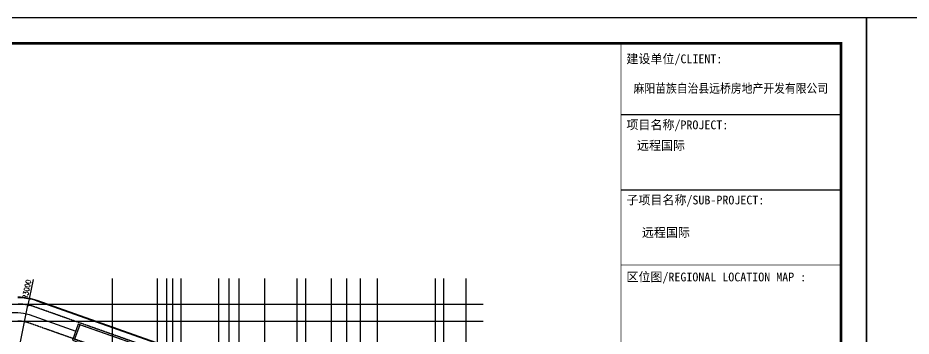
# Model space of a CAD drawing. Extents: x -737978 to 768813, y -372247 to 1140308.
# Drawn here: x 45819 to 98187, y -89479 to -70811 of the extents above; entities that cross this region are included whole.
import ezdxf

# ---------------------------------------------------------------- set-up
doc = ezdxf.new("R2010")
doc.units = 0
doc.header["$LTSCALE"] = 10
doc.header["$MEASUREMENT"] = 0
doc.linetypes.add('DOTE', pattern=[2.42, 2, -0.2, 0.02, -0.2])
doc.layers.get('0').update_dxf_attribs({"linetype": 'CONTINUOUS'})
doc.layers.get('Defpoints').update_dxf_attribs({"linetype": 'CONTINUOUS'})
for name, color, linetype in [('0-外部构件', 6, 'CONTINUOUS'), ('A-ANNO-DIMS', 93, 'CONTINUOUS'), ('C-B', 7, 'CONTINUOUS'), ('DOTE', 1, 'DOTE'), ('PUB_TITLE', 4, 'CONTINUOUS')]:
    doc.layers.add(name, color=color, linetype=linetype)
doc.styles.add('-宋体', font='', dxfattribs={"width": 0.8})
doc.styles.add('_TCH_DIM_T3', font='SIMPLEX.shx', dxfattribs={"width": 0.8, "bigfont": 'GBCBIG.shx'})
doc.styles.get('-宋体').set_extended_font_data('SimSun')
doc.dimstyles.new('_TCH_ARCH', dxfattribs={"dimtxt": 3.5, "dimasz": 1, "dimexe": 2.5, "dimexo": 3, "dimgap": 1, "dimtad": 1, "dimtoh": 1, "dimdec": 0, "dimzin": 0, "dimdsep": 46, "dimtxsty": '_TCH_DIM_T3', "dimblk": 'ARCHTICK', "dimcen": 0.09, "dimclrt": 7, "dimadec": 1, "dimazin": 0, "dimtfac": 1, "dimtdec": 0, "dimtix": 1, "dimtmove": 2, "dimatfit": 3, "dimfxl": 1, "dimtolj": 1, "dimtzin": 0, "dimarcsym": 0})

# ---------------------------------------------------------------- blocks, each defined once
blk = doc.blocks.new('TQ1')
at = {"layer": 'PUB_TITLE'}
for p, q in [((-49855, -380355), (-43855, -380355)), ((-49855, -382405), (-43855, -382405))]:
    blk.add_line(p, q, dxfattribs=at)
at = {"layer": 'PUB_TITLE', "const_width": 20}
for points in [[(-49855, -378414), (-49855, -418455)], [(-49855, -384455), (-43855, -384455)]]:
    blk.add_lwpolyline(points, dxfattribs=at)
at = {"layer": 'PUB_TITLE', "style": '-宋体'}
for s, p in [('建设单位/CLIENT:', (-49705, -378955)), ('项目名称/PROJECT:', (-49705, -380755)), ('远程国际', (-49417, -381317)), ('子项目名称/SUB-PROJECT:', (-49705, -382805)), ('远程国际', (-49283, -383691)), ('区位图/REGIONAL LOCATION MAP :', (-49705, -384905))]:
    blk.add_text(s, height=240, dxfattribs=at).set_placement(p)
at = {"layer": 'PUB_TITLE', "style": '-宋体', "width": 0.9}
blk.add_text('麻阳苗族自治县远桥房地产开发有限公司', height=240, dxfattribs=at).set_placement((-49509, -379761))
blk = doc.blocks.new('_ArchTick')
at = {"color": 0, "linetype": 'ByBlock', "const_width": 0.4}
blk.add_lwpolyline([(-0.5, -0.5), (0.5, 0.5)], dxfattribs=at)
blk = doc.blocks.new('*D223')
at = {"layer": 'A-ANNO-DIMS', "color": 0, "lineweight": -2, "transparency": 16777216}
for p in [(46708, -86161), (45819, -90598)]:
    blk.add_line(p, (46408, -87657), dxfattribs=at)
at = {"layer": 'Defpoints', "color": 0, "transparency": 16777216}
for p in [(46408, -87657), (45819, -90598)]:
    blk.add_point(p, dxfattribs=at)
at = {"layer": 'A-ANNO-DIMS', "color": 0, "lineweight": -2, "transparency": 16777216, "xscale": 120, "yscale": 120, "zscale": 120, "rotation": 258.6775257935915}
blk.add_blockref('_ArchTick', (46408, -87657), dxfattribs=at)
at = {"layer": 'A-ANNO-DIMS', "color": 7, "transparency": 16777216, "insert": (46336, -86742), "char_height": 300, "attachment_point": 5, "rotation": 78.6775, "style": '_TCH_DIM_T3'}
blk.add_mtext('\\A1;R3000', dxfattribs=at)

msp = doc.modelspace()

# ---------------------------------------------------------------- linework, layer by layer
at = {"layer": '0-外部构件'}
for p, q in [((53906.1, -89887), (46944.1, -87421.7)), ((53916.1, -89858.8), (46954.1, -87393.4))]:
    msp.add_line(p, q, dxfattribs=at)
for radius in [3400, 3370]:
    msp.add_arc((45819.2, -90598.4), radius, 70.5, 90, dxfattribs=at)
at = {"layer": 'C-B'}
msp.add_lwpolyline([(34898.9, -88098.4), (45819.2, -88098.4, -0.0852907), (46486.8, -88213.1), (49211.3, -89178.7)], format="xyb", dxfattribs=at)
for points in [[(49021.1, -89716.6), (52226.1, -90851.6), (52559.4, -89908.8), (49354.4, -88773.8)], [(49148.7, -89655.7), (52165.1, -90723.9), (52465.2, -89875.4), (49448.7, -88807.2)]]:
    msp.add_lwpolyline(points, close=True, dxfattribs=at)
at = {"layer": 'DOTE'}
for p, q in [((51348.9, -86098.4), (51348.9, -125798.4)), ((53998.9, -125798.4), (53998.9, -86098.4)), ((54548.9, -125798.4), (54548.9, -86098.4)), ((54898.9, -125798.4), (54898.9, -86098.4)), ((55398.9, -125798.4), (55398.9, -86098.4)), ((57598.9, -125798.4), (57598.9, -86098.4)), ((58198.9, -125798.4), (58198.9, -86098.4)), ((58798.9, -125798.4), (58798.9, -86098.4)), ((60298.9, -125798.4), (60298.9, -86098.4)), ((62198.9, -125798.4), (62198.9, -86098.4)), ((62698.9, -125798.4), (62698.9, -86098.4)), ((64198.9, -125798.4), (64198.9, -86098.4)), ((65098.9, -125798.4), (65098.9, -86098.4)), ((65898.9, -125798.4), (65898.9, -86098.4)), ((66898.9, -125798.4), (66898.9, -86098.4)), ((70298.9, -125798.4), (70298.9, -86098.4)), ((70798.9, -125798.4), (70798.9, -86098.4)), ((72098.9, -125798.4), (72098.9, -86098.4)), ((-49801.1, -87598.4), (73098.9, -87598.4)), ((54320.5, -90426.3), (46820.6, -87770.5)), ((-49801.1, -88598.4), (73098.9, -88598.4)), ((52940.2, -90998.4), (46486.8, -88713.1))]:
    msp.add_line(p, q, dxfattribs=at)
for radius in [3000, 2000]:
    msp.add_arc((45819.2, -90598.4), radius, 70.5, 90, dxfattribs=at)
at = {"layer": 'PUB_TITLE'}
for points in [[(-62075.1, -159910.6), (95574.9, -159910.6), (95574.9, -70810.6), (-62075.1, -70810.6)], [(95574.9, -159910.6), (253224.9, -159910.6), (253224.9, -70810.6), (95574.9, -70810.6)]]:
    msp.add_lwpolyline(points, close=True, dxfattribs=at)
at = {"layer": 'PUB_TITLE', "const_width": 150}
msp.add_lwpolyline([(-58325.1, -158410.6), (94074.9, -158410.6), (94074.9, -72310.6), (-58325.1, -72310.6)], close=True, dxfattribs=at)

# ---------------------------------------------------------------- block references
at = {"xscale": 2.15028113370122, "yscale": 2.15028113370122, "zscale": 2.15028113370122}
msp.add_blockref('TQ1', (188374.9, 741385.6), dxfattribs=at)

# ---------------------------------------------------------------- dimensions: what is measured, and where the dimension line sits
at = {"layer": 'A-ANNO-DIMS'}
dim = msp.add_radius_dim(center=(45819.2, -90598.4), mpoint=(46408.2, -87656.8), dimstyle='_TCH_ARCH', override={"dimtxt": 300, "dimasz": 120, "dimgap": 100}, dxfattribs=at)
dim.commit()
dim.dimension.update_dxf_attribs({"geometry": '*D223', "text_midpoint": (46336.4, -86742)})

doc.saveas('drawing.dxf')
